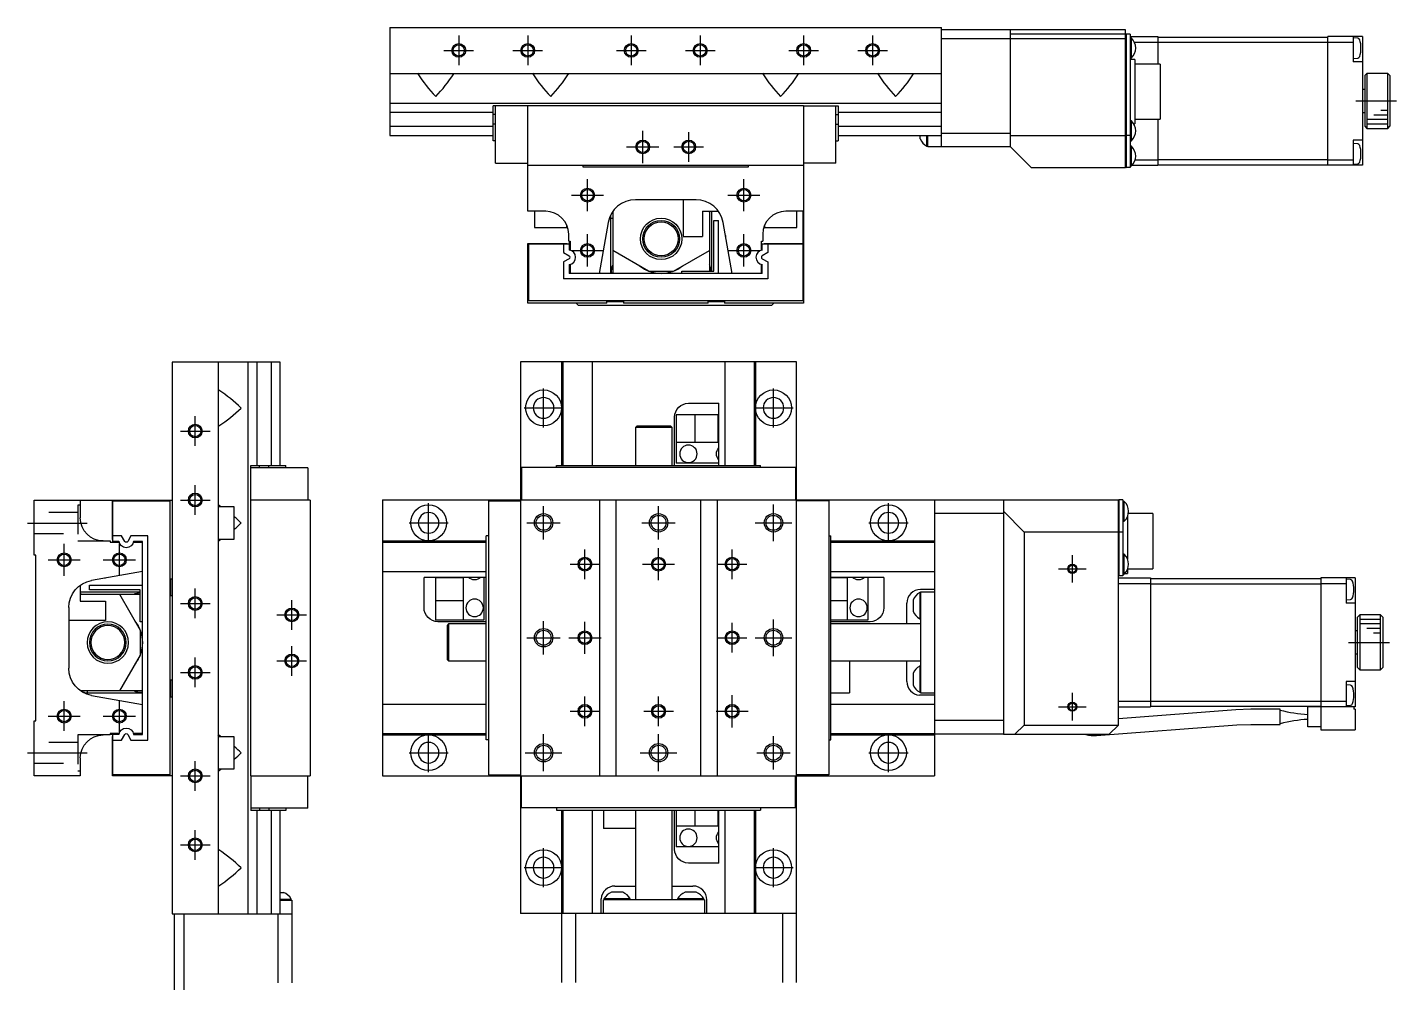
# Model space of a CAD drawing. Extents: x 0 to 602, y -8 to 376.
# Drawn here: x 0.1 to 297.8, y 168.1 to 375.9 of the extents above; entities that cross this region are included whole.
import ezdxf

# ---------------------------------------------------------------- set-up
doc = ezdxf.new("R2010")
doc.units = 0
doc.header["$LTSCALE"] = 0.5
doc.linetypes.add('CENTER', pattern=[50.8, 31.75, -6.35, 6.35, -6.35])
doc.linetypes.add('DASHED', pattern=[19.05, 12.7, -6.35])
for name, color, linetype in [('MSM_CENTER', 1, 'CENTER'), ('MSM_CONTINUOUS', 7, 'CONTINUOUS'), ('MSM_DASHED', 4, 'DASHED'), ('MSM_NARROW', 5, 'CONTINUOUS')]:
    doc.layers.add(name, color=color, linetype=linetype)

msp = doc.modelspace()

# ---------------------------------------------------------------- linework, layer by layer
at = {"layer": 'MSM_CENTER'}
for p, q in [((93.87, 374.11), (93.87, 367.65)), ((108.87, 374.11), (108.87, 367.65)), ((131.37, 374.11), (131.37, 367.65)), ((146.37, 374.11), (146.37, 367.65)), ((168.87, 374.11), (168.87, 367.65)), ((183.87, 374.11), (183.87, 367.65)), ((90.64, 370.88), (97.1, 370.88)), ((105.64, 370.88), (112.1, 370.88)), ((128.14, 370.88), (134.6, 370.88)), ((143.14, 370.88), (149.6, 370.88)), ((165.64, 370.88), (172.1, 370.88)), ((180.64, 370.88), (187.1, 370.88)), ((288.92, 359.88), (297.82, 359.88)), ((133.87, 346.38), (133.87, 353.38)), ((143.87, 346.65), (143.87, 353.11)), ((130.37, 349.88), (137.37, 349.88)), ((140.64, 349.88), (147.1, 349.88)), ((121.87, 335.88), (121.87, 342.88)), ((155.87, 335.88), (155.87, 342.88)), ((118.37, 339.38), (125.37, 339.38)), ((152.37, 339.38), (159.37, 339.38)), ((121.87, 323.88), (121.87, 330.88)), ((155.87, 323.88), (155.87, 330.88)), ((118.37, 327.38), (125.37, 327.38)), ((152.37, 327.38), (159.37, 327.38)), ((112.31, 288.87), (112.31, 297.37)), ((162.31, 288.87), (162.31, 297.37)), ((108.06, 293.12), (116.56, 293.12)), ((158.06, 293.12), (166.56, 293.12)), ((36.56, 284.85), (36.56, 291.31)), ((33.33, 288.08), (39.79, 288.08)), ((36.56, 269.85), (36.56, 276.31)), ((33.33, 273.08), (39.79, 273.08)), ((87.31, 263.87), (87.31, 272.37)), ((112.31, 264.49), (112.31, 271.74)), ((137.31, 264.49), (137.31, 271.74)), ((162.31, 264.12), (162.31, 272.12)), ((187.31, 263.87), (187.31, 272.37)), ((0.06, 268.08), (13.06, 268.08)), ((83.06, 268.12), (91.56, 268.12)), ((108.69, 268.12), (115.93, 268.12)), ((133.69, 268.12), (140.93, 268.12)), ((158.31, 268.12), (166.31, 268.12)), ((183.06, 268.12), (191.56, 268.12)), ((8.06, 256.58), (8.06, 263.58)), ((20.06, 256.58), (20.06, 263.58)), ((121.31, 255.89), (121.31, 262.35)), ((137.31, 255.62), (137.31, 262.62)), ((153.31, 255.89), (153.31, 262.35)), ((4.56, 260.08), (11.56, 260.08)), ((16.56, 260.08), (23.56, 260.08)), ((118.08, 259.12), (124.54, 259.12)), ((133.81, 259.12), (140.81, 259.12)), ((150.08, 259.12), (156.54, 259.12)), ((227.31, 255.12), (227.31, 261.12)), ((224.31, 258.12), (230.31, 258.12)), ((36.56, 247.35), (36.56, 253.81)), ((33.33, 250.58), (39.79, 250.58)), ((57.56, 244.85), (57.56, 251.31)), ((54.33, 248.08), (60.79, 248.08)), ((112.31, 239.49), (112.31, 246.74)), ((121.31, 239.62), (121.31, 246.62)), ((153.31, 239.89), (153.31, 246.35)), ((162.31, 239.12), (162.31, 247.12)), ((57.56, 234.85), (57.56, 241.31)), ((108.69, 243.12), (115.93, 243.12)), ((117.81, 243.12), (124.81, 243.12)), ((150.08, 243.12), (156.54, 243.12)), ((158.31, 243.12), (166.31, 243.12)), ((287.36, 242.12), (296.26, 242.12)), ((36.56, 232.35), (36.56, 238.81)), ((33.33, 235.58), (39.79, 235.58)), ((54.33, 238.08), (60.79, 238.08)), ((8.06, 222.85), (8.06, 229.31)), ((20.06, 222.58), (20.06, 229.58)), ((121.31, 223.89), (121.31, 230.35)), ((137.31, 223.89), (137.31, 230.35)), ((153.31, 223.62), (153.31, 230.62)), ((227.31, 225.12), (227.31, 231.12)), ((118.08, 227.12), (124.54, 227.12)), ((134.08, 227.12), (140.54, 227.12)), ((149.81, 227.12), (156.81, 227.12)), ((224.31, 228.12), (230.31, 228.12)), ((4.56, 226.08), (11.56, 226.08)), ((16.56, 226.08), (23.56, 226.08)), ((87.31, 213.87), (87.31, 222.37)), ((112.31, 214.12), (112.31, 222.12)), ((137.31, 214.12), (137.31, 222.12)), ((162.31, 214.49), (162.31, 221.74)), ((187.31, 213.87), (187.31, 222.37)), ((0.06, 218.08), (13.06, 218.08)), ((83.06, 218.12), (91.56, 218.12)), ((108.31, 218.12), (116.31, 218.12)), ((133.31, 218.12), (141.31, 218.12)), ((158.69, 218.12), (165.93, 218.12)), ((183.06, 218.12), (191.56, 218.12)), ((36.56, 209.85), (36.56, 216.31)), ((33.33, 213.08), (39.79, 213.08)), ((36.56, 194.85), (36.56, 201.31)), ((33.33, 198.08), (39.79, 198.08)), ((112.31, 188.87), (112.31, 197.37)), ((162.31, 188.87), (162.31, 197.37)), ((108.06, 193.12), (116.56, 193.12)), ((158.06, 193.12), (166.56, 193.12))]:
    msp.add_line(p, q, dxfattribs=at)
at = {"layer": 'MSM_CONTINUOUS'}
for p, q in [((78.87, 375.88), (198.87, 375.88)), ((78.87, 375.88), (78.87, 352.38)), ((198.87, 349.88), (198.87, 375.88)), ((238.87, 375.38), (198.87, 375.38)), ((213.87, 349.88), (213.87, 375.38)), ((238.87, 374.48), (238.87, 375.38)), ((238.87, 373.38), (198.87, 373.38)), ((238.87, 374.38), (213.87, 374.38)), ((238.87, 374.48), (238.77, 374.38)), ((238.97, 374.38), (238.87, 374.28)), ((238.87, 345.38), (238.87, 374.38)), ((239.87, 374.38), (238.97, 374.38)), ((238.97, 374.38), (238.97, 345.38)), ((239.87, 374.38), (239.87, 345.38)), ((239.87, 373.88), (245.87, 373.88)), ((240.16, 373.53), (239.87, 373.53)), ((240.16, 369.23), (240.16, 373.53)), ((240.77, 372.68), (245.87, 372.68)), ((245.87, 373.88), (245.87, 367.88)), ((245.87, 373.78), (282.87, 373.78)), ((245.87, 372.64), (282.87, 372.64)), ((290.37, 373.88), (282.87, 373.88)), ((282.87, 345.88), (282.87, 373.88)), ((282.87, 372.68), (288.37, 372.68)), ((288.37, 373.88), (288.37, 368.38)), ((289.35, 373.54), (288.37, 373.63)), ((290.37, 373.88), (290.37, 345.88)), ((239.87, 369.23), (240.16, 369.23)), ((240.87, 368.88), (239.87, 368.88)), ((240.87, 368.88), (240.87, 354.88)), ((246.37, 367.88), (240.87, 367.88)), ((246.37, 367.88), (246.37, 355.88)), ((288.37, 369.13), (289.35, 369.21)), ((290.37, 368.38), (288.37, 368.38)), ((78.87, 365.88), (198.87, 365.88)), ((85.12, 365.88), (84.97, 365.75)), ((92.61, 365.88), (92.77, 365.75)), ((110.12, 365.88), (109.97, 365.75)), ((117.61, 365.88), (117.77, 365.75)), ((160.12, 365.88), (159.97, 365.75)), ((167.61, 365.88), (167.77, 365.75)), ((185.12, 365.88), (184.97, 365.75)), ((192.61, 365.88), (192.77, 365.75)), ((291.37, 365.88), (290.87, 365.38)), ((290.87, 365.38), (290.87, 354.38)), ((295.87, 365.88), (291.37, 365.88)), ((291.37, 365.88), (291.37, 353.88)), ((296.37, 365.38), (295.87, 365.88)), ((295.87, 353.88), (295.87, 365.88)), ((296.37, 365.38), (296.37, 354.38)), ((290.87, 362.38), (290.37, 362.38)), ((78.87, 359.38), (198.87, 359.38)), ((78.87, 357.41), (101.37, 357.41)), ((101.37, 351.18), (101.37, 358.78)), ((108.87, 358.78), (101.37, 358.78)), ((101.87, 346.38), (101.87, 358.78)), ((108.87, 358.88), (168.87, 358.88)), ((108.87, 335.88), (108.87, 358.88)), ((168.87, 358.88), (168.87, 315.88)), ((168.87, 358.78), (176.37, 358.78)), ((175.87, 346.38), (175.87, 358.78)), ((176.37, 358.78), (176.37, 351.18)), ((176.37, 357.41), (198.87, 357.41)), ((290.37, 357.38), (290.87, 357.38)), ((101.37, 354.34), (78.87, 354.34)), ((101.87, 356.9), (101.37, 356.9)), ((101.87, 354.85), (101.37, 354.85)), ((175.87, 356.9), (176.37, 356.9)), ((175.87, 354.85), (176.37, 354.85)), ((198.87, 354.34), (176.37, 354.34)), ((240.16, 355.53), (239.87, 355.53)), ((240.16, 351.23), (240.16, 355.53)), ((240.66, 354.88), (240.87, 354.88)), ((240.87, 355.88), (246.37, 355.88)), ((245.87, 355.88), (245.87, 345.88)), ((290.87, 354.38), (291.37, 353.88)), ((295.87, 353.88), (296.37, 354.38)), ((78.87, 352.38), (101.37, 352.38)), ((176.37, 352.38), (198.87, 352.38)), ((194.22, 351.66), (194.22, 352.38)), ((195.67, 350.03), (195.67, 352.38)), ((195.87, 349.88), (195.87, 352.38)), ((198.87, 352.88), (213.87, 352.88)), ((213.87, 352.38), (238.87, 352.38)), ((238.87, 352.42), (238.97, 352.38)), ((239.87, 352.38), (238.97, 352.38)), ((290.37, 351.38), (288.37, 351.38)), ((288.37, 351.38), (288.37, 345.88)), ((291.37, 353.88), (295.87, 353.88)), ((101.87, 351.18), (101.37, 351.18)), ((175.87, 351.18), (176.37, 351.18)), ((195.67, 350.03), (195.87, 350.03)), ((213.87, 349.88), (195.87, 349.88)), ((213.87, 349.88), (218.37, 345.38)), ((239.87, 351.23), (240.16, 351.23)), ((240.16, 350.03), (239.87, 350.03)), ((240.16, 345.73), (240.16, 350.03)), ((289.35, 350.54), (288.37, 350.63)), ((101.87, 346.38), (108.87, 346.38)), ((108.87, 345.88), (168.87, 345.88)), ((120.87, 345.88), (120.87, 345.58)), ((120.87, 345.58), (156.87, 345.58)), ((156.87, 345.58), (156.87, 345.88)), ((175.87, 346.38), (168.87, 346.38)), ((238.87, 345.48), (238.97, 345.38)), ((239.87, 345.73), (240.16, 345.73)), ((240.3, 345.88), (245.87, 345.88)), ((240.96, 347.08), (245.87, 347.08)), ((245.87, 347.12), (282.87, 347.12)), ((245.87, 345.98), (282.87, 345.98)), ((282.87, 347.08), (288.37, 347.08)), ((290.37, 345.88), (282.87, 345.88)), ((288.37, 346.13), (289.35, 346.21)), ((218.37, 345.38), (238.87, 345.38)), ((239.87, 345.38), (238.97, 345.38)), ((145.46, 338.38), (132.27, 338.38)), ((142.67, 338.38), (142.67, 330.38)), ((112.77, 335.88), (108.87, 335.88)), ((110.37, 335.88), (110.37, 332.38)), ((126.87, 334.98), (126.87, 322.38)), ((126.87, 334.38), (127.37, 334.38)), ((127.37, 335.83), (127.37, 322.38)), ((146.87, 335.88), (150.33, 335.88)), ((146.87, 335.88), (146.87, 330.38)), ((148.37, 335.88), (148.37, 322.88)), ((148.87, 322.88), (148.87, 335.88)), ((149.37, 333.88), (150.37, 333.88)), ((149.37, 322.88), (149.37, 333.88)), ((150.37, 322.38), (150.37, 333.88)), ((168.87, 335.88), (164.97, 335.88)), ((167.37, 332.38), (167.37, 335.88)), ((168.77, 328.88), (168.77, 335.88)), ((110.37, 332.38), (117.37, 332.38)), ((117.37, 332.38), (117.37, 332.83)), ((117.77, 329.38), (117.77, 330.88)), ((126.37, 333.42), (124.42, 322.38)), ((153.31, 322.38), (151.37, 333.42)), ((151.87, 330.59), (151.87, 330.38)), ((159.97, 330.88), (159.97, 329.38)), ((160.37, 332.83), (160.37, 332.38)), ((160.37, 332.38), (167.37, 332.38)), ((108.87, 328.88), (117.47, 328.88)), ((108.87, 315.88), (108.87, 328.88)), ((109.07, 328.78), (117.87, 328.78)), ((109.07, 316.38), (109.07, 328.78)), ((116.67, 328.78), (116.67, 326.9)), ((117.47, 328.88), (117.47, 328.78)), ((117.77, 329.38), (118.07, 329.38)), ((117.87, 329.38), (117.87, 327.45)), ((117.97, 329.38), (117.97, 327.44)), ((118.07, 329.38), (118.07, 327.41)), ((142.67, 330.38), (146.87, 330.38)), ((151.9, 330.38), (151.87, 330.38)), ((159.67, 329.38), (159.97, 329.38)), ((159.67, 327.41), (159.67, 329.38)), ((159.87, 328.78), (168.67, 328.78)), ((159.87, 327.45), (159.87, 328.78)), ((160.27, 328.88), (168.87, 328.88)), ((160.27, 328.78), (160.27, 328.88)), ((161.07, 328.78), (161.07, 326.9)), ((168.67, 328.78), (168.67, 316.38)), ((116.67, 326.9), (117.86, 326.21)), ((117.86, 325.54), (116.67, 324.85)), ((116.67, 324.85), (116.67, 321.18)), ((135.16, 322.88), (127.37, 327.38)), ((140.57, 322.88), (148.37, 327.38)), ((161.07, 326.9), (159.87, 326.21)), ((159.87, 325.54), (161.07, 324.85)), ((161.07, 324.85), (161.07, 321.18)), ((117.87, 324.3), (117.87, 322.38)), ((117.87, 322.88), (118.07, 322.68)), ((159.87, 322.38), (117.87, 322.38)), ((117.97, 324.32), (117.97, 322.38)), ((118.07, 324.34), (118.07, 322.38)), ((135.16, 322.88), (140.57, 322.88)), ((142.37, 322.88), (149.37, 322.88)), ((142.37, 322.38), (142.37, 322.88)), ((159.67, 322.38), (159.67, 324.34)), ((159.87, 322.38), (159.87, 324.3)), ((161.07, 321.18), (116.67, 321.18)), ((126.07, 315.88), (108.87, 315.88)), ((168.67, 316.38), (109.07, 316.38)), ((119.37, 315.88), (119.87, 315.38)), ((126.07, 316.23), (129.67, 316.23)), ((126.07, 315.88), (126.07, 316.23)), ((129.67, 316.23), (129.67, 315.88)), ((148.07, 315.88), (129.67, 315.88)), ((148.07, 316.23), (151.67, 316.23)), ((148.07, 315.88), (148.07, 316.23)), ((151.67, 316.23), (151.67, 315.88)), ((168.87, 315.88), (151.67, 315.88)), ((162.37, 315.88), (161.87, 315.38)), ((161.87, 315.38), (119.87, 315.38)), ((31.56, 303.08), (31.56, 183.08)), ((55.06, 303.08), (31.56, 303.08)), ((41.56, 303.08), (41.56, 183.08)), ((48.06, 183.08), (48.06, 303.08)), ((50.02, 280.58), (50.02, 303.08)), ((53.09, 303.08), (53.09, 280.58)), ((55.06, 280.58), (55.06, 303.08)), ((107.31, 303.12), (107.31, 183.12)), ((167.31, 303.12), (107.31, 303.12)), ((116.21, 303.12), (116.21, 280.62)), ((116.51, 303.12), (116.51, 280.62)), ((122.86, 303.12), (122.86, 280.62)), ((151.76, 303.12), (151.76, 280.62)), ((158.11, 303.12), (158.11, 280.62)), ((158.41, 303.12), (158.41, 280.62)), ((167.31, 168.12), (167.31, 303.12)), ((41.56, 296.82), (41.69, 296.98)), ((143.81, 294.12), (150.43, 294.12)), ((150.43, 280.62), (150.43, 294.12)), ((41.56, 289.34), (41.69, 289.18)), ((132.61, 289.12), (132.31, 288.82)), ((140.01, 289.12), (132.61, 289.12)), ((140.31, 288.82), (140.01, 289.12)), ((140.81, 280.62), (140.81, 291.12)), ((150.43, 291.62), (141.11, 291.62)), ((141.11, 291.62), (141.11, 281.12)), ((145.31, 285.62), (145.31, 291.62)), ((150.31, 285.62), (150.31, 291.62)), ((140.31, 288.82), (132.31, 288.82)), ((132.31, 288.82), (132.31, 280.62)), ((140.31, 280.62), (140.31, 288.82)), ((150.43, 285.62), (141.11, 285.62)), ((48.66, 280.58), (56.26, 280.58)), ((48.66, 273.08), (48.66, 280.58)), ((61.06, 280.08), (48.66, 280.08)), ((50.53, 280.08), (50.53, 280.58)), ((52.58, 280.08), (52.58, 280.58)), ((56.26, 280.08), (56.26, 280.58)), ((61.06, 280.08), (61.06, 273.08)), ((107.51, 280.12), (107.51, 273.12)), ((167.11, 280.12), (107.51, 280.12)), ((115.11, 280.12), (115.11, 280.62)), ((115.11, 280.62), (159.51, 280.62)), ((150.43, 281.12), (141.11, 281.12)), ((159.51, 280.12), (159.51, 280.62)), ((167.11, 280.12), (167.11, 273.12)), ((1.56, 261.08), (1.56, 273.08)), ((1.56, 273.08), (31.56, 273.08)), ((11.56, 273.08), (11.56, 269.18)), ((18.56, 264.48), (18.56, 273.08)), ((18.66, 264.08), (18.66, 272.88)), ((18.66, 272.88), (31.06, 272.88)), ((31.06, 272.88), (31.06, 213.28)), ((41.56, 271.82), (41.69, 271.98)), ((45.06, 271.58), (41.56, 271.58)), ((45.06, 264.58), (45.06, 271.58)), ((48.56, 273.08), (48.56, 213.08)), ((61.56, 273.08), (48.56, 273.08)), ((61.56, 273.08), (61.56, 213.08)), ((77.31, 273.12), (77.31, 213.12)), ((77.31, 273.12), (212.31, 273.12)), ((100.31, 272.92), (107.31, 272.92)), ((100.31, 272.92), (100.31, 213.32)), ((124.51, 213.12), (124.51, 273.12)), ((128.11, 213.12), (128.11, 273.12)), ((146.51, 213.12), (146.51, 273.12)), ((150.11, 213.12), (150.11, 273.12)), ((174.31, 272.92), (167.31, 272.92)), ((174.31, 272.92), (174.31, 213.32)), ((197.31, 273.12), (197.31, 213.12)), ((212.31, 273.12), (237.31, 273.12)), ((212.31, 273.12), (212.31, 222.12)), ((237.31, 273.02), (237.41, 273.12)), ((237.31, 224.12), (237.31, 273.12)), ((238.31, 273.12), (237.41, 273.12)), ((237.41, 273.12), (237.41, 256.62)), ((238.31, 273.12), (238.31, 256.62)), ((238.6, 272.77), (238.31, 272.77)), ((238.6, 268.47), (238.6, 272.77)), ((212.31, 270.12), (197.31, 270.12)), ((212.31, 270.62), (216.81, 266.12)), ((238.31, 268.47), (238.6, 268.47)), ((239.31, 269.54), (239.31, 260.19)), ((244.81, 270.12), (239.47, 270.12)), ((244.81, 270.12), (244.81, 258.12)), ((20.53, 265.28), (18.66, 265.28)), ((21.22, 264.09), (20.53, 265.28)), ((22.58, 265.28), (21.89, 264.09)), ((26.26, 265.28), (22.58, 265.28)), ((26.26, 220.88), (26.26, 265.28)), ((99.81, 220.92), (99.81, 265.32)), ((100.31, 265.32), (99.81, 265.32)), ((174.31, 265.32), (174.81, 265.32)), ((174.81, 220.92), (174.81, 265.32)), ((216.81, 266.12), (216.81, 224.12)), ((237.31, 266.12), (216.81, 266.12)), ((237.31, 266.07), (237.41, 266.12)), ((238.31, 266.12), (237.41, 266.12)), ((16.56, 264.18), (18.06, 264.18)), ((18.06, 264.18), (18.06, 263.88)), ((18.06, 263.88), (20.02, 263.88)), ((18.66, 264.48), (18.56, 264.48)), ((19.98, 264.08), (18.66, 264.08)), ((23.09, 263.88), (25.06, 263.88)), ((25.06, 264.08), (23.13, 264.08)), ((25.06, 222.08), (25.06, 264.08)), ((41.56, 264.58), (45.06, 264.58)), ((41.56, 264.34), (41.69, 264.18)), ((77.31, 264.22), (99.81, 264.22)), ((77.31, 263.92), (99.81, 263.92)), ((174.81, 264.22), (197.31, 264.22)), ((174.81, 263.92), (197.31, 263.92)), ((1.86, 261.08), (1.56, 261.08)), ((1.86, 225.08), (1.86, 261.08)), ((238.6, 261.27), (238.31, 261.27)), ((238.6, 256.97), (238.6, 261.27)), ((25.06, 257.53), (14.02, 255.58)), ((17.06, 256.08), (16.85, 256.08)), ((17.06, 256.12), (17.06, 256.08)), ((77.31, 257.56), (99.81, 257.56)), ((99.81, 256.24), (86.31, 256.24)), ((86.31, 249.62), (86.31, 256.24)), ((88.81, 256.24), (88.81, 246.92)), ((94.81, 256.12), (88.81, 256.12)), ((94.81, 256.24), (94.81, 246.92)), ((99.31, 256.24), (99.31, 246.92)), ((174.81, 257.56), (197.31, 257.56)), ((186.31, 256.24), (174.81, 256.24)), ((178.31, 256.12), (174.81, 256.12)), ((178.31, 256.24), (178.31, 246.92)), ((182.81, 256.24), (182.81, 246.92)), ((186.31, 256.24), (186.31, 249.62)), ((237.31, 256.72), (237.41, 256.62)), ((237.31, 256.12), (244.31, 256.12)), ((238.31, 256.62), (237.41, 256.62)), ((238.31, 256.97), (238.6, 256.97)), ((238.74, 257.12), (239.31, 257.12)), ((239.31, 258.04), (239.31, 257.12)), ((239.34, 258.12), (244.81, 258.12)), ((244.31, 256.12), (244.31, 228.12)), ((281.31, 256.12), (281.31, 223.12)), ((288.81, 256.12), (281.31, 256.12)), ((286.81, 256.12), (286.81, 250.62)), ((288.81, 256.12), (288.81, 228.12)), ((11.56, 254.55), (11.56, 251.08)), ((13.56, 253.58), (13.56, 254.58)), ((13.56, 254.58), (25.06, 254.58)), ((24.56, 253.58), (13.56, 253.58)), ((24.56, 246.58), (24.56, 253.58)), ((31.56, 255.88), (31.21, 255.88)), ((31.21, 255.88), (31.21, 252.28)), ((197.31, 253.61), (194.31, 253.61)), ((194.31, 253.12), (197.31, 253.12)), ((194.31, 253.12), (194.31, 231.12)), ((237.31, 254.92), (244.31, 254.92)), ((244.31, 256.02), (281.31, 256.02)), ((244.31, 254.87), (281.31, 254.87)), ((281.31, 254.92), (286.81, 254.92)), ((287.79, 255.78), (286.81, 255.87)), ((11.56, 253.08), (24.56, 253.08)), ((11.56, 251.08), (17.06, 251.08)), ((11.61, 252.58), (24.56, 252.58)), ((17.06, 251.08), (17.06, 246.88)), ((20.06, 252.58), (24.56, 244.79)), ((31.21, 252.28), (31.56, 252.28)), ((94.81, 251.12), (88.81, 251.12)), ((178.31, 251.12), (174.81, 251.12)), ((191.31, 246.12), (191.31, 250.61)), ((192.66, 251.33), (192.66, 248.91)), ((194.11, 252.98), (194.11, 247.26)), ((194.31, 252.98), (194.11, 252.98)), ((286.81, 251.37), (287.79, 251.45)), ((288.81, 250.62), (286.81, 250.62)), ((9.06, 249.67), (9.06, 236.49)), ((194.11, 247.26), (194.31, 247.26)), ((289.81, 248.12), (289.31, 247.62)), ((289.31, 236.62), (289.31, 247.62)), ((289.81, 248.12), (289.81, 236.12)), ((294.31, 248.12), (289.81, 248.12)), ((294.31, 236.12), (294.31, 248.12)), ((294.81, 247.62), (294.31, 248.12)), ((294.81, 247.62), (294.81, 236.62)), ((17.06, 246.88), (9.06, 246.88)), ((25.06, 246.58), (24.56, 246.58)), ((24.56, 244.79), (24.56, 239.37)), ((99.31, 246.92), (88.81, 246.92)), ((99.81, 246.62), (89.31, 246.62)), ((91.61, 246.12), (91.31, 245.82)), ((91.31, 245.82), (91.31, 238.42)), ((91.61, 246.12), (91.61, 238.12)), ((99.81, 246.12), (91.61, 246.12)), ((182.81, 246.92), (174.81, 246.92)), ((183.31, 246.62), (174.81, 246.62)), ((194.31, 246.12), (174.81, 246.12)), ((289.31, 244.62), (288.81, 244.62)), ((24.56, 239.37), (20.06, 231.58)), ((91.31, 238.42), (91.61, 238.12)), ((288.81, 239.62), (289.31, 239.62)), ((91.61, 238.12), (99.81, 238.12)), ((174.81, 238.12), (194.31, 238.12)), ((178.81, 238.12), (178.81, 231.12)), ((191.31, 233.61), (191.31, 238.12)), ((192.66, 235.33), (192.66, 232.91)), ((194.11, 236.98), (194.11, 231.26)), ((194.31, 236.98), (194.11, 236.98)), ((289.31, 236.62), (289.81, 236.12)), ((289.81, 236.12), (294.31, 236.12)), ((294.31, 236.12), (294.81, 236.62)), ((31.56, 233.88), (31.21, 233.88)), ((31.21, 233.88), (31.21, 230.28)), ((288.81, 233.62), (286.81, 233.62)), ((286.81, 233.62), (286.81, 228.12)), ((287.79, 232.78), (286.81, 232.87)), ((25.06, 231.58), (11.61, 231.58)), ((25.06, 231.08), (12.61, 231.08)), ((13.06, 231.58), (13.06, 231.08)), ((14.02, 230.58), (25.06, 228.63)), ((31.21, 230.28), (31.56, 230.28)), ((174.81, 231.12), (178.81, 231.12)), ((194.11, 231.26), (194.31, 231.26)), ((194.31, 231.12), (197.31, 231.12)), ((197.31, 230.61), (194.31, 230.61)), ((237.31, 229.32), (244.31, 229.32)), ((244.31, 229.36), (281.31, 229.36)), ((281.31, 229.32), (286.81, 229.32)), ((77.31, 228.67), (99.81, 228.67)), ((174.81, 228.67), (197.31, 228.67)), ((237.41, 228.12), (237.31, 228.22)), ((262.85, 227.45), (237.31, 225.52)), ((237.41, 228.12), (244.31, 228.12)), ((244.31, 228.22), (281.31, 228.22)), ((266.12, 227.57), (262.85, 227.45)), ((272.51, 227.57), (266.12, 227.57)), ((272.51, 224.27), (272.51, 227.57)), ((278.51, 223.72), (278.51, 228.12)), ((288.81, 228.12), (278.51, 228.12)), ((286.81, 228.37), (287.79, 228.45)), ((288.51, 228.12), (288.51, 227.62)), ((288.81, 227.62), (288.51, 227.62)), ((288.81, 227.62), (288.81, 223.12)), ((1.56, 213.08), (1.56, 225.08)), ((1.56, 225.08), (1.86, 225.08)), ((212.31, 225.12), (197.31, 225.12)), ((216.81, 224.12), (214.81, 222.12)), ((216.81, 224.12), (237.31, 224.12)), ((232.53, 221.85), (263.1, 224.16)), ((237.31, 224.12), (235.31, 222.12)), ((263.1, 224.16), (266.12, 224.27)), ((266.12, 224.27), (272.51, 224.27)), ((281.31, 223.72), (278.51, 223.72)), ((13.7, 221.08), (13.7, 221.08)), ((18.06, 221.98), (16.56, 221.98)), ((18.06, 222.28), (18.06, 221.98)), ((20.02, 222.28), (18.06, 222.28)), ((19.98, 222.08), (18.06, 222.08)), ((18.56, 213.08), (18.56, 221.68)), ((18.56, 221.68), (18.66, 221.68)), ((18.66, 213.28), (18.66, 222.08)), ((18.66, 220.88), (20.53, 220.88)), ((20.53, 220.88), (21.22, 222.07)), ((21.89, 222.07), (22.58, 220.88)), ((22.58, 220.88), (26.26, 220.88)), ((25.06, 222.28), (23.09, 222.28)), ((23.13, 222.08), (25.06, 222.08)), ((24.76, 222.28), (24.56, 222.08)), ((41.56, 221.82), (41.69, 221.98)), ((45.06, 221.58), (41.56, 221.58)), ((45.06, 214.58), (45.06, 221.58)), ((77.31, 222.32), (99.81, 222.32)), ((77.31, 222.02), (99.81, 222.02)), ((100.31, 220.92), (99.81, 220.92)), ((174.31, 220.92), (174.81, 220.92)), ((174.81, 222.32), (197.31, 222.32)), ((174.81, 222.02), (197.31, 222.02)), ((212.31, 222.12), (197.31, 222.12)), ((212.31, 222.12), (235.31, 222.12)), ((281.31, 223.12), (288.81, 223.12)), ((11.56, 216.98), (11.56, 213.08)), ((41.56, 214.58), (45.06, 214.58)), ((11.56, 213.08), (1.56, 213.08)), ((31.56, 213.08), (18.56, 213.08)), ((31.06, 213.28), (18.66, 213.28)), ((41.56, 214.34), (41.69, 214.18)), ((48.56, 213.08), (61.56, 213.08)), ((48.66, 213.08), (48.66, 205.58)), ((61.06, 206.08), (61.06, 213.08)), ((77.31, 213.12), (197.31, 213.12)), ((100.31, 213.32), (107.31, 213.32)), ((107.51, 206.12), (107.51, 213.12)), ((167.11, 206.12), (167.11, 213.12)), ((174.31, 213.32), (167.31, 213.32)), ((61.06, 206.08), (48.66, 206.08)), ((56.26, 205.58), (48.66, 205.58)), ((50.02, 183.08), (50.02, 205.58)), ((50.53, 206.08), (50.53, 205.58)), ((52.58, 206.08), (52.58, 205.58)), ((53.09, 205.58), (53.09, 183.08)), ((55.06, 183.08), (55.06, 205.58)), ((56.26, 206.08), (56.26, 205.58)), ((167.11, 206.12), (107.51, 206.12)), ((115.11, 206.12), (115.11, 205.62)), ((115.11, 205.62), (159.51, 205.62)), ((116.21, 205.62), (116.21, 183.12)), ((116.51, 205.62), (116.51, 183.12)), ((122.86, 205.62), (122.86, 183.12)), ((125.31, 205.62), (125.31, 201.62)), ((132.31, 205.62), (132.31, 186.12)), ((140.31, 186.12), (140.31, 205.62)), ((140.81, 197.12), (140.81, 205.62)), ((141.11, 205.62), (141.11, 197.62)), ((145.31, 202.12), (145.31, 205.62)), ((150.31, 202.12), (150.31, 205.62)), ((150.43, 194.12), (150.43, 205.62)), ((151.76, 205.62), (151.76, 183.12)), ((158.11, 205.62), (158.11, 183.12)), ((158.41, 205.62), (158.41, 183.12)), ((159.51, 206.12), (159.51, 205.62)), ((132.31, 201.62), (125.31, 201.62)), ((150.43, 202.12), (141.11, 202.12)), ((41.56, 196.82), (41.69, 196.98)), ((150.43, 197.62), (141.11, 197.62)), ((150.43, 194.12), (143.81, 194.12)), ((41.56, 189.34), (41.69, 189.18)), ((55.06, 187.73), (55.78, 187.73)), ((129.52, 187.77), (127.1, 187.77)), ((127.8, 189.12), (132.31, 189.12)), ((140.31, 189.12), (144.8, 189.12)), ((145.52, 187.77), (143.1, 187.77)), ((55.06, 186.28), (57.41, 186.28)), ((55.06, 186.08), (57.56, 186.08)), ((57.41, 186.08), (57.41, 186.28)), ((57.56, 186.08), (57.56, 168.08)), ((124.8, 183.12), (124.8, 186.12)), ((147.31, 186.12), (125.31, 186.12)), ((125.31, 183.12), (125.31, 186.12)), ((131.17, 186.32), (125.45, 186.32)), ((125.45, 186.32), (125.45, 186.12)), ((131.17, 186.12), (131.17, 186.32)), ((147.17, 186.32), (141.45, 186.32)), ((141.45, 186.32), (141.45, 186.12)), ((147.17, 186.12), (147.17, 186.32)), ((147.31, 186.12), (147.31, 183.12)), ((147.8, 183.12), (147.8, 186.12)), ((31.56, 183.08), (57.56, 183.08)), ((32.06, 143.08), (32.06, 183.08)), ((34.06, 183.08), (34.06, 158.08)), ((54.56, 168.08), (54.56, 183.08)), ((167.31, 183.12), (107.31, 183.12)), ((116.31, 168.12), (116.31, 183.12)), ((119.31, 168.12), (119.31, 183.12)), ((164.31, 168.12), (164.31, 183.12))]:
    msp.add_line(p, q, dxfattribs=at)
for centre, radius in [((93.87, 370.88), 1.23), ((108.87, 370.88), 1.23), ((131.37, 370.88), 1.23), ((146.37, 370.88), 1.23), ((168.87, 370.88), 1.23), ((183.87, 370.88), 1.23), ((133.87, 349.88), 1.23), ((143.87, 349.88), 1.23), ((121.87, 339.38), 1.23), ((155.87, 339.38), 1.23), ((137.87, 329.88), 4.5), ((137.87, 329.88), 4), ((137.87, 329.88), 3.7), ((121.87, 327.38), 1.23), ((155.87, 327.38), 1.23), ((112.31, 293.12), 3.9), ((162.31, 293.12), 3.9), ((36.56, 288.08), 1.23), ((36.56, 273.08), 1.23), ((87.31, 268.12), 3.9), ((187.31, 268.12), 3.9), ((112.31, 268.12), 1.62), ((137.31, 268.12), 1.62), ((162.31, 268.12), 1.62), ((8.06, 260.08), 1.23), ((20.06, 260.08), 1.23), ((121.31, 259.12), 1.23), ((137.31, 259.12), 1.23), ((153.31, 259.12), 1.23), ((227.31, 258.12), 0.783), ((36.56, 250.58), 1.23), ((57.56, 248.08), 1.23), ((112.31, 243.12), 1.62), ((121.31, 243.12), 1.23), ((153.31, 243.12), 1.23), ((162.31, 243.12), 1.62), ((57.56, 238.08), 1.23), ((36.56, 235.58), 1.23), ((8.06, 226.08), 1.23), ((20.06, 226.08), 1.23), ((121.31, 227.12), 1.23), ((137.31, 227.12), 1.23), ((153.31, 227.12), 1.23), ((227.31, 228.12), 0.783), ((87.31, 218.12), 3.9), ((187.31, 218.12), 3.9), ((112.31, 218.12), 1.62), ((137.31, 218.12), 1.62), ((162.31, 218.12), 1.62), ((36.56, 213.08), 1.23), ((36.56, 198.08), 1.23), ((112.31, 193.12), 3.9), ((162.31, 193.12), 3.9)]:
    msp.add_circle(centre, radius, dxfattribs=at)
at = {"layer": 'MSM_CONTINUOUS', "extrusion": (0, 0, -1)}
for centre, radius in [((-112.31, 293.12), 2.25), ((-162.31, 293.12), 2.25), ((-143.81, 283.12), 1.9), ((-87.31, 268.12), 2.25), ((-187.31, 268.12), 2.25), ((-97.31, 249.62), 1.9), ((-180.81, 249.62), 1.9), ((-17.56, 242.08), 4.5), ((-17.56, 242.08), 4), ((-17.56, 242.08), 3.7), ((-87.31, 218.12), 2.25), ((-187.31, 218.12), 2.25), ((-143.81, 199.62), 1.9), ((-112.31, 193.12), 2.25), ((-162.31, 193.12), 2.25)]:
    msp.add_circle(centre, radius, dxfattribs=at)
at = {"layer": 'MSM_CONTINUOUS'}
for centre, radius, start, end in [((238.07, 371.38), 3, 314.22, 45.78), ((289.31, 373.04), 0.5, 17.6292, 85), ((284.07, 371.38), 6, 342.3708, 17.6292), ((289.31, 369.71), 0.5, 275, 342.3708), ((111.29, 382.83), 31.38, 212.9812, 224.3908), ((66.44, 382.83), 31.38, 315.6092, 327.0188), ((136.29, 382.83), 31.38, 212.9812, 224.3908), ((91.44, 382.83), 31.38, 315.6092, 327.0188), ((186.29, 382.83), 31.38, 212.9812, 224.3908), ((141.44, 382.83), 31.38, 315.6092, 327.0188), ((211.29, 382.83), 31.38, 212.9812, 224.3908), ((166.44, 382.83), 31.38, 315.6092, 327.0188), ((238.07, 353.38), 3, 314.22, 45.78), ((197.23, 352.88), 3.25, 202.061, 241.2734), ((238.07, 347.88), 3, 314.22, 45.78), ((289.31, 350.04), 0.5, 17.6292, 85), ((284.07, 348.38), 6, 342.3708, 17.6292), ((289.31, 346.71), 0.5, 275, 342.3708), ((132.27, 332.38), 6, 90, 170), ((145.46, 332.38), 6, 10, 90), ((112.77, 330.88), 5, 360, 90), ((145.87, 336.88), 2.85, 331.3058, 339.459), ((164.97, 330.88), 5, 90, 180), ((117.67, 325.88), 0.388, 300, 60), ((117.67, 325.88), 1.59, 277.2376, 82.7624), ((160.07, 325.88), 1.59, 97.2377, 262.7623), ((160.07, 325.88), 1.59, 97.2376, 104.594), ((160.07, 325.88), 0.388, 120, 240), ((129.87, 322.88), 2.85, 151.3055, 190.1042), ((137.87, 329.88), 7.5, 231.3689, 308.631), ((145.87, 322.88), 2.85, 0, 28.6943), ((160.07, 325.88), 1.59, 255.406, 262.7624), ((24.6, 270.65), 31.38, 45.6092, 57.0188), ((24.6, 315.51), 31.38, 302.9812, 314.3908), ((24.6, 245.65), 31.38, 55.7006, 57.0188), ((236.51, 270.62), 3, 314.22, 45.78), ((24.6, 245.65), 31.38, 45.6092, 49.326), ((24.6, 290.51), 31.38, 310.674, 314.3908), ((24.6, 290.51), 31.38, 302.9812, 304.2994), ((236.51, 259.12), 3, 314.22, 45.78), ((194.31, 250.61), 3, 90, 180), ((287.75, 255.28), 0.5, 17.6292, 85), ((282.51, 253.62), 6, 342.3708, 17.6292), ((195.68, 250.13), 3.25, 118.9402, 158.4426), ((287.75, 251.95), 0.5, 275, 342.3708), ((195.68, 250.1), 3.25, 201.5574, 241.0598), ((195.68, 234.13), 3.25, 118.9402, 158.4426), ((194.31, 233.61), 3, 180, 265.3245), ((195.68, 234.1), 3.25, 201.5574, 241.0598), ((287.75, 232.28), 0.5, 17.6292, 85), ((282.51, 230.62), 6, 342.3708, 17.6292), ((279.66, 253.35), 26.91, 254.5953, 267.5566), ((287.75, 228.95), 0.5, 275, 342.3708), ((279.92, 196.78), 28.62, 92.8322, 105.0159), ((24.6, 195.65), 31.38, 55.7006, 57.0188), ((232.07, 228.03), 6.19, 252.7799, 274.2978), ((24.6, 195.65), 31.38, 45.6092, 49.326), ((24.6, 240.51), 31.38, 310.674, 314.3908), ((24.6, 240.51), 31.38, 302.9812, 304.2994), ((24.6, 170.65), 31.38, 45.6092, 57.0188), ((24.6, 215.51), 31.38, 302.9812, 314.3908), ((54.56, 184.72), 3.25, 28.7266, 67.939), ((127.8, 186.12), 3, 90, 175.3245), ((128.29, 184.74), 3.25, 111.5574, 151.0598), ((128.32, 184.74), 3.25, 28.9402, 68.4426), ((144.29, 184.74), 3.25, 111.5574, 151.0598), ((144.8, 186.12), 3, 0, 90), ((144.32, 184.74), 3.25, 28.9402, 68.4426)]:
    msp.add_arc(centre, radius, start, end, dxfattribs=at)
at = {"layer": 'MSM_CONTINUOUS', "extrusion": (0, 0, -1)}
for centre, radius, start, end in [((-143.81, 291.12), 3, 0, 90), ((-151.81, 283.12), 1.9, 316.3793, 43.6207), ((-16.56, 269.18), 5, 270, 0), ((-21.56, 264.28), 1.59, 187.2353, 352.7647), ((-21.56, 264.28), 0.388, 209.9865, 330.0135), ((-97.31, 257.62), 1.9, 226.3793, 313.6207), ((-180.81, 257.62), 1.9, 226.3793, 313.6207), ((-15.06, 249.67), 6, 0, 80), ((-10.56, 250.08), 2.86, 110.4659, 119.0583), ((-14.6, 247.38), 6, 59.4911, 60.0438), ((-24.56, 250.08), 2.86, 60.9417, 90), ((-89.31, 249.62), 3, 270, 0), ((-183.31, 249.62), 3, 180, 270), ((-17.56, 242.08), 7.5, 141.3733, 218.6267), ((-15.06, 236.49), 6, 280, 0), ((-15.06, 236.56), 6, 294.0962, 303.9498), ((-10.56, 234.08), 2.86, 243.9703, 245.3117), ((-24.56, 234.08), 2.86, 259.9315, 299.0583), ((-194.31, 233.61), 3, 270, 274.6755), ((-21.56, 221.88), 1.59, 7.2353, 172.7647), ((-16.56, 216.98), 5, 0, 90), ((-21.56, 221.88), 0.388, 29.9865, 150.0135), ((-151.81, 199.62), 1.9, 316.3793, 43.6207), ((-143.81, 197.12), 3, 270, 0), ((-127.8, 186.12), 3, 0, 4.6755)]:
    msp.add_arc(centre, radius, start, end, dxfattribs=at)
at = {"layer": 'MSM_DASHED'}
for p, q in [((11.06, 271.98), (11.06, 264.18)), ((11.56, 271.98), (11.06, 271.98)), ((11.06, 270.33), (1.56, 270.33)), ((1.56, 265.83), (11.06, 265.83)), ((11.06, 264.18), (16.56, 264.18)), ((11.06, 221.98), (11.06, 214.18)), ((16.55, 221.98), (11.06, 221.98)), ((11.06, 220.33), (1.56, 220.33)), ((1.56, 215.83), (11.06, 215.83)), ((11.06, 214.18), (11.56, 214.18))]:
    msp.add_line(p, q, dxfattribs=at)
at = {"layer": 'MSM_NARROW'}
for p, q in [((294.37, 357.88), (295.87, 357.88)), ((291.37, 355.88), (295.87, 355.88)), ((291.37, 354.88), (295.87, 354.88)), ((292.87, 356.88), (295.87, 356.88)), ((294.31, 247.12), (289.81, 247.12)), ((294.31, 246.12), (289.81, 246.12)), ((294.31, 245.12), (291.31, 245.12)), ((294.31, 244.12), (292.81, 244.12))]:
    msp.add_line(p, q, dxfattribs=at)
for centre, radius in [((93.87, 370.88), 1.5), ((108.87, 370.88), 1.5), ((131.37, 370.88), 1.5), ((146.37, 370.88), 1.5), ((168.87, 370.88), 1.5), ((183.87, 370.88), 1.5), ((133.87, 349.88), 1.5), ((143.87, 349.88), 1.5), ((121.87, 339.38), 1.5), ((155.87, 339.38), 1.5), ((121.87, 327.38), 1.5), ((155.87, 327.38), 1.5), ((36.56, 288.08), 1.5), ((36.56, 273.08), 1.5), ((112.31, 268.12), 2), ((137.31, 268.12), 2), ((162.31, 268.12), 2), ((8.06, 260.08), 1.5), ((20.06, 260.08), 1.5), ((121.31, 259.12), 1.5), ((137.31, 259.12), 1.5), ((153.31, 259.12), 1.5), ((227.31, 258.12), 1), ((36.56, 250.58), 1.5), ((57.56, 248.08), 1.5), ((112.31, 243.12), 2), ((121.31, 243.12), 1.5), ((153.31, 243.12), 1.5), ((162.31, 243.12), 2), ((57.56, 238.08), 1.5), ((36.56, 235.58), 1.5), ((8.06, 226.08), 1.5), ((20.06, 226.08), 1.5), ((121.31, 227.12), 1.5), ((137.31, 227.12), 1.5), ((153.31, 227.12), 1.5), ((227.31, 228.12), 1), ((112.31, 218.12), 2), ((137.31, 218.12), 2), ((162.31, 218.12), 2), ((36.56, 213.08), 1.5), ((36.56, 198.08), 1.5)]:
    msp.add_circle(centre, radius, dxfattribs=at)

doc.saveas('drawing.dxf')
